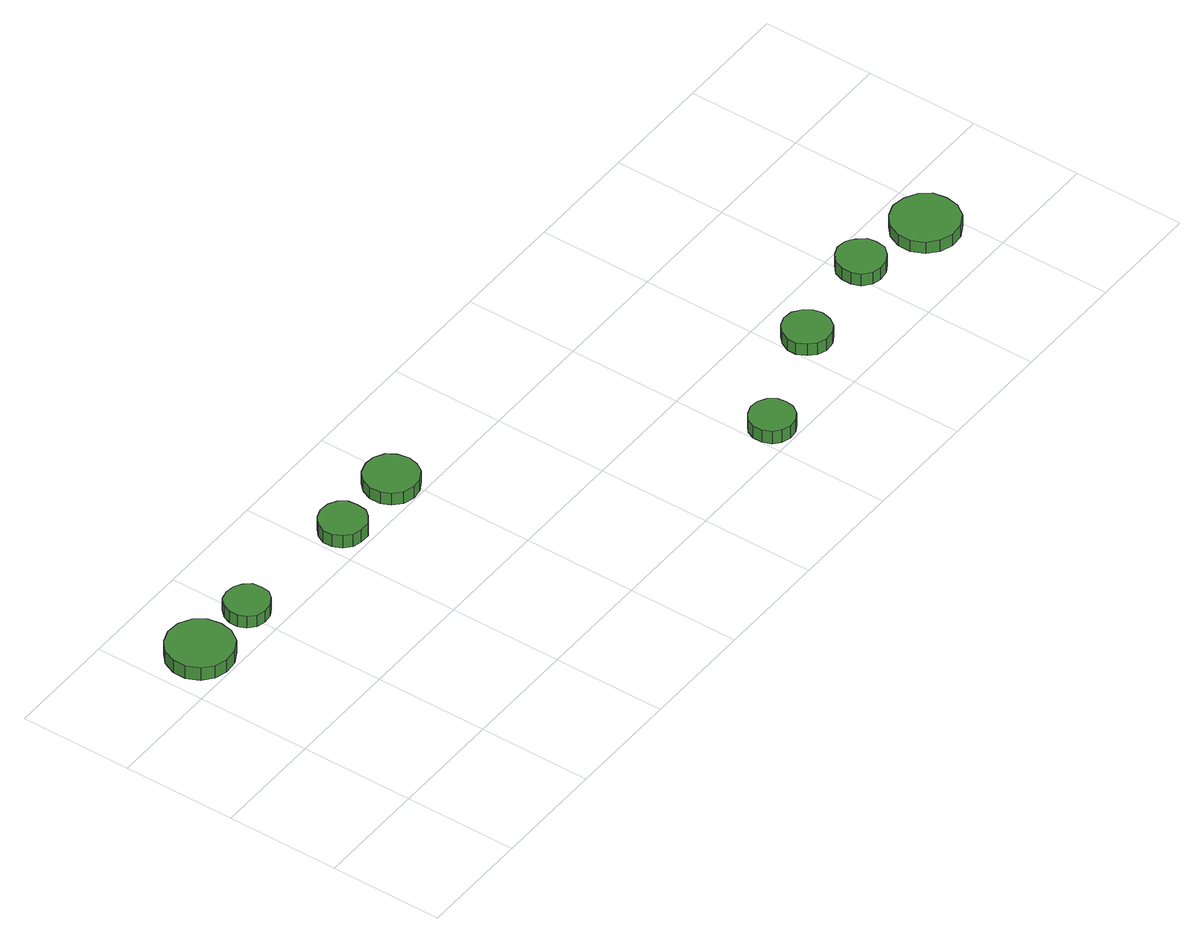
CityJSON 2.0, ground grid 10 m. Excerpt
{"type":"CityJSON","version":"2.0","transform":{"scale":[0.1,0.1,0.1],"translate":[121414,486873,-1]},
"CityObjects":{
"tree1":{"type":"SolitaryVegetationObject","attributes":{"function":"something"},"geometry":[{"type":"MultiSurface","lod":"1","boundaries":[[[0,1,2,3,4,5,6,7,8,9,10,11,12,13,14]],[[15,16,17,18,19,20,21,22,23,24,25,26,27,28,29]],[[0,29,28,1]],[[1,28,27,2]],[[2,27,26,3]],[[3,26,25,4]],[[4,25,24,5]],[[5,24,23,6]],[[6,23,22,7]],[[7,22,21,8]],[[8,21,20,9]],[[9,20,19,10]],[[10,19,18,11]],[[11,18,17,12]],[[12,17,16,13]],[[13,16,15,14]],[[14,15,29,0]]]}]},
"tree2":{"type":"SolitaryVegetationObject","attributes":{"function":"something"},"geometry":[{"type":"MultiSurface","lod":"1","boundaries":[[[30,31,32,33,34,35,36,37,38,39,40,41,42,43,44]],[[45,46,47,48,49,50,51,52,53,54,55,56,57,58,59]],[[30,59,58,31]],[[31,58,57,32]],[[32,57,56,33]],[[33,56,55,34]],[[34,55,54,35]],[[35,54,53,36]],[[36,53,52,37]],[[37,52,51,38]],[[38,51,50,39]],[[39,50,49,40]],[[40,49,48,41]],[[41,48,47,42]],[[42,47,46,43]],[[43,46,45,44]],[[44,45,59,30]]]}]},
"tree3":{"type":"SolitaryVegetationObject","attributes":{"function":"something"},"geometry":[{"type":"MultiSurface","lod":"1","boundaries":[[[60,61,62,63,64,65,66,67,68,69,70,71,72,73,74]],[[75,76,77,78,79,80,81,82,83,84,85,86,87,88,89]],[[60,89,88,61]],[[61,88,87,62]],[[62,87,86,63]],[[63,86,85,64]],[[64,85,84,65]],[[65,84,83,66]],[[66,83,82,67]],[[67,82,81,68]],[[68,81,80,69]],[[69,80,79,70]],[[70,79,78,71]],[[71,78,77,72]],[[72,77,76,73]],[[73,76,75,74]],[[74,75,89,60]]]}]},
"tree4":{"type":"SolitaryVegetationObject","attributes":{"function":"something"},"geometry":[{"type":"MultiSurface","lod":"1","boundaries":[[[90,91,92,93,94,95,96,97,98,99,100,101,102,103,104]],[[105,106,107,108,109,110,111,112,113,114,115,116,117,118,119]],[[90,119,118,91]],[[91,118,117,92]],[[92,117,116,93]],[[93,116,115,94]],[[94,115,114,95]],[[95,114,113,96]],[[96,113,112,97]],[[97,112,111,98]],[[98,111,110,99]],[[99,110,109,100]],[[100,109,108,101]],[[101,108,107,102]],[[102,107,106,103]],[[103,106,105,104]],[[104,105,119,90]]]}]},
"tree5":{"type":"SolitaryVegetationObject","attributes":{"function":"something"},"geometry":[{"type":"MultiSurface","lod":"1","boundaries":[[[120,121,122,123,124,125,126,127,128,129,130,131,132,133,134]],[[135,136,137,138,139,140,141,142,143,144,145,146,147,148,149]],[[120,149,148,121]],[[121,148,147,122]],[[122,147,146,123]],[[123,146,145,124]],[[124,145,144,125]],[[125,144,143,126]],[[126,143,142,127]],[[127,142,141,128]],[[128,141,140,129]],[[129,140,139,130]],[[130,139,138,131]],[[131,138,137,132]],[[132,137,136,133]],[[133,136,135,134]],[[134,135,149,120]]]}]},
"tree6":{"type":"SolitaryVegetationObject","attributes":{"function":"something"},"geometry":[{"type":"MultiSurface","lod":"1","boundaries":[[[150,151,152,153,154,155,156,157,158,159,160,161,162,163,164]],[[165,166,167,168,169,170,171,172,173,174,175,176,177,178,179]],[[150,179,178,151]],[[151,178,177,152]],[[152,177,176,153]],[[153,176,175,154]],[[154,175,174,155]],[[155,174,173,156]],[[156,173,172,157]],[[157,172,171,158]],[[158,171,170,159]],[[159,170,169,160]],[[160,169,168,161]],[[161,168,167,162]],[[162,167,166,163]],[[163,166,165,164]],[[164,165,179,150]]]}]},
"tree7":{"type":"SolitaryVegetationObject","attributes":{"function":"something"},"geometry":[{"type":"MultiSurface","lod":"1","boundaries":[[[180,181,182,183,184,185,186,187,188,189,190,191,192,193,194]],[[195,196,197,198,199,200,201,202,203,204,205,206,207,208,209]],[[180,209,208,181]],[[181,208,207,182]],[[182,207,206,183]],[[183,206,205,184]],[[184,205,204,185]],[[185,204,203,186]],[[186,203,202,187]],[[187,202,201,188]],[[188,201,200,189]],[[189,200,199,190]],[[190,199,198,191]],[[191,198,197,192]],[[192,197,196,193]],[[193,196,195,194]],[[194,195,209,180]]]}]},
"tree8":{"type":"SolitaryVegetationObject","attributes":{"function":"something"},"geometry":[{"type":"MultiSurface","lod":"1","boundaries":[[[210,211,212,213,214,215,216,217,218,219,220,221,222,223,224]],[[225,226,227,228,229,230,231,232,233,234,235,236,237,238,239]],[[210,239,238,211]],[[211,238,237,212]],[[212,237,236,213]],[[213,236,235,214]],[[214,235,234,215]],[[215,234,233,216]],[[216,233,232,217]],[[217,232,231,218]],[[218,231,230,219]],[[219,230,229,220]],[[220,229,228,221]],[[221,228,227,222]],[[222,227,226,223]],[[223,226,225,224]],[[224,225,239,210]]]}]}
},
"vertices":[
[63,226,27],[61,238,27],[54,248,27],[43,254,27],[31,255,27],[20,251,27],[11,243,27],[6,232,27],[6,220,27],[11,209,27],[20,201,27],[31,198,27],[43,199,27],[54,205,27],[61,215,27],[61,215,14],[54,205,14],[43,199,14],[31,198,14],[20,201,14],[11,209,14],[6,220,14],[6,232,14],[11,243,14],[20,251,14],[31,255,14],[43,254,14],[54,248,14],[61,238,14],[63,226,14],
[118,227,25],[117,235,25],[112,241,25],[105,245,25],[97,246,25],[89,244,25],[83,238,25],[80,231,25],[80,223,25],[83,216,25],[89,210,25],[97,208,25],[105,209,25],[112,213,25],[117,219,25],[117,219,13],[112,213,13],[105,209,13],[97,208,13],[89,210,13],[83,216,13],[80,223,13],[80,231,13],[83,238,13],[89,244,13],[97,246,13],[105,245,13],[112,241,13],[117,235,13],[118,227,13],
[240,222,25],[239,230,25],[234,237,25],[227,241,25],[218,242,25],[210,239,25],[204,234,25],[200,226,25],[200,218,25],[204,210,25],[210,204,25],[218,202,25],[227,202,25],[234,207,25],[239,213,25],[239,213,12],[234,207,12],[227,202,12],[218,202,12],[210,204,12],[204,210,12],[200,218,12],[200,226,12],[204,234,12],[210,239,12],[218,242,12],[227,241,12],[234,237,12],[239,230,12],[240,222,12],
[310,222,23],[308,232,23],[303,240,23],[294,245,23],[285,246,23],[275,243,23],[268,236,23],[264,227,23],[264,217,23],[268,209,23],[275,202,23],[285,199,23],[294,200,23],[303,205,23],[308,213,23],[308,213,11],[303,205,11],[294,200,11],[285,199,11],[275,202,11],[268,209,11],[264,217,11],[264,227,11],[268,236,11],[275,243,11],[285,246,11],[294,245,11],[303,240,11],[308,232,11],[310,222,11],
[539,22,20],[538,29,20],[533,36,20],[526,40,20],[518,41,20],[510,38,20],[504,33,20],[501,26,20],[501,18,20],[504,10,20],[510,5,20],[518,2,20],[526,3,20],[533,7,20],[538,14,20],[538,14,7],[533,7,7],[526,3,7],[518,2,7],[510,5,7],[504,10,7],[501,18,7],[501,26,7],[504,33,7],[510,38,7],[518,41,7],[526,40,7],[533,36,7],[538,29,7],[539,22,7],
[641,60,19],[639,68,19],[634,75,19],[627,80,19],[618,81,19],[610,78,19],[604,72,19],[600,64,19],[600,56,19],[604,48,19],[610,42,19],[618,39,19],[627,40,19],[634,44,19],[639,51,19],[639,51,7],[634,44,7],[627,40,7],[618,39,7],[610,42,7],[604,48,7],[600,56,7],[600,64,7],[604,72,7],[610,78,7],[618,81,7],[627,80,7],[634,75,7],[639,68,7],[641,60,7],
[733,74,19],[732,82,19],[726,89,19],[719,94,19],[710,95,19],[702,92,19],[695,86,19],[692,78,19],[692,69,19],[695,61,19],[702,55,19],[710,53,19],[719,54,19],[726,58,19],[732,65,19],[732,65,7],[726,58,7],[719,54,7],[710,53,7],[702,55,7],[695,61,7],[692,69,7],[692,78,7],[695,86,7],[702,92,7],[710,95,7],[719,94,7],[726,89,7],[732,82,7],[733,74,7],
[807,59,19],[805,71,19],[798,80,19],[787,86,19],[775,88,19],[764,84,19],[755,76,19],[750,65,19],[750,53,19],[755,42,19],[764,34,19],[775,30,19],[787,31,19],[798,37,19],[805,47,19],[805,47,7],[798,37,7],[787,31,7],[775,30,7],[764,34,7],[755,42,7],[750,53,7],[750,65,7],[755,76,7],[764,84,7],[775,88,7],[787,86,7],[798,80,7],[805,71,7],[807,59,7]
]}
